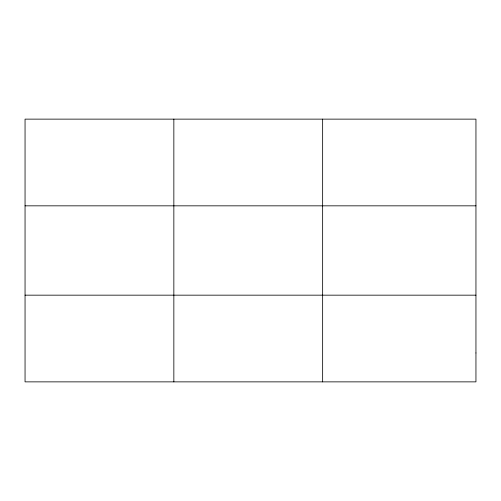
<?xml version="1.0" encoding="UTF-8"?>
<svg xmlns="http://www.w3.org/2000/svg" width="501" height="501" viewBox="0 0 501 501"><rect width="100%" height="100%" fill="white"/><g stroke="black" fill="none" stroke-linecap="round" stroke-linejoin="round"><path stroke-width="0.75" d="M173.847 381.868L173.847 119.132M322.644 381.868L322.644 119.132M25.05 205.836L475.95 205.836M25.05 295.164L475.95 295.164M475.95 352.967L475.95 381.868L25.05 381.868L25.05 119.132L475.95 119.132L475.95 352.967"/></g></svg>
